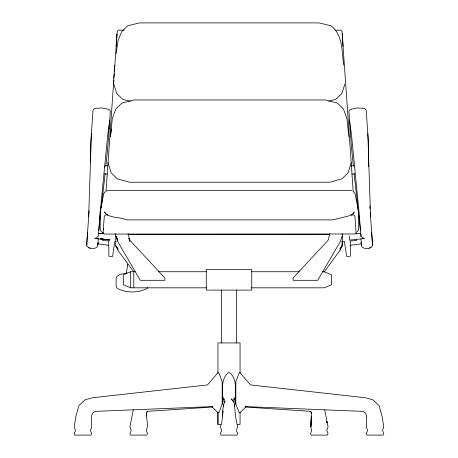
<?xml version="1.0" encoding="UTF-8"?>
<svg xmlns="http://www.w3.org/2000/svg" width="458" height="458" viewBox="0 0 458 458"><rect width="100%" height="100%" fill="white"/><g stroke="black" fill="none" stroke-linecap="round" stroke-linejoin="round"><path stroke-width="0.69" d="M217.939 373.098L217.939 342.939L240.061 342.939L240.061 373.087M90.575 162.516L90.747 143.314L93.014 110.401L93.438 109.376L94.829 108.34L101.991 107.974L104.115 108.38L108.993 109.456L110.04 110.567L110.292 111.603L108.025 144.522L105.918 165.722M88.68 216.371L91.394 133.61M116.16 46.487L116.87 34.201L116.664 38.73M87.547 232.584L86.671 245.122L86.946 246.204C89.384 249.112 94.514 249.45 97.302 246.896L97.88 244.984L98.252 238.83M98.413 236.093L98.579 233.357M116.424 42.697L116.544 40.71M89.081 210.697L86.671 245.122L87.123 244.051M98.562 233.654L99.712 217.138L107.75 134.795L109.662 120.66M102.724 238.595L102.592 240.519L108.718 240.948L108.884 256.234L112.559 256.491L114.849 241.377L116.212 241.469M103.039 234.084L104.292 216.147L105.523 214.922L107.67 214.922M105.987 191.931L113.813 80.024M113.956 77.98L114.26 73.601M114.403 71.603L117.214 31.39L118.33 30.171L124.038 30.171M342.246 34.195L342.275 33.806L343.071 46.487M114.781 65.351L113.739 78.169L113.739 84.072L116.819 93.615L122.864 99.346L130.427 101.35M98.785 230.397L100.457 213.577M232.801 400.916L231.342 398.878L234.021 402.53L234.53 404.849L235.452 416.053L237.599 426.804L236.374 430.491L237.599 433.566L236.986 435.1L221.014 435.1L220.401 433.566L221.626 430.491L220.401 426.804C223.916 418.749 221.059 408.359 225.216 400.916M105.145 173.496L101.55 205.321M97.777 244.812L98.041 242.391M222.548 416.053L223.161 410.734M233.752 402.09L234.284 397.916L233.872 399.908M101.184 208.075L101.367 206.695M341.903 244.566L342.298 241.772M111.512 128.921L110.395 136.719L112.319 118.479L115.777 109.107L121.828 103.056L133.816 99.97L325.415 99.97L337.403 103.056L343.448 109.107L346.912 118.479L348.836 136.805M116.109 53.603L118.032 40.859L121.49 31.98L127.542 25.82L139.53 22.9L319.083 22.9L331.071 25.82C343.214 35.037 341.571 51.783 343.832 65.294M127.564 265.262L126.334 273.632M329.869 233.528L328.14 240.227L293.143 277.983L293.143 280.302L317.72 280.302L340.426 241.389L342.298 235.95M133.284 409.818L129.952 426.804L131.206 430.491L129.952 433.566L130.576 435.1L146.852 435.1L147.482 433.566L146.228 430.491C149.142 424.749 145.678 418.331 146.692 412.274L146.583 416.053L146.508 413.448L147.361 411.467M105.844 213.794L104.435 212.008C109.136 218.706 119.698 216.554 126.402 219.874L332.394 219.874L348.097 216.124L351.297 214.773M354.36 212.008L352.878 214.098L351.223 215.083M351.2 162.653L348.126 172.723L342.074 178.775L329.703 182.238L129.522 182.238L117.151 178.775L111.105 172.723L108.025 162.653M344.874 84.072L341.8 93.615L335.748 99.346L328.873 101.172M342.298 233.683L342.298 245.494L339.836 249.204L341.605 246.662L342.298 244.801M108.746 128.767L109.164 127.811L108.718 128.761M234.233 406.183L235.269 403.864C234.359 393.439 238.601 380.924 229.973 372.783L228.027 372.783C219.365 380.896 223.676 393.468 222.737 403.864L223.767 406.183M147.768 287.372L147.207 288.345C138.31 293.166 126.156 293.166 117.259 288.345L116.132 286.399L116.132 278.052L117.259 276.105L120.013 274.451L126.906 273.014M341.605 246.662L342.298 245.494L339.836 250.583L323.978 272.229M354.034 212.455L353.061 213.794L351.887 214.447M105.134 191.799L103.72 193.7L100.222 211.642L100.222 230.076L101.642 231.857L103.302 232.836M357.16 231.857L358.574 230.076L358.574 211.642L355.076 193.7L353.668 191.799M98.035 236.357L96.856 237.593L94.972 238.578L109.748 239.826L104.979 239.299M104.224 167.055L105.409 165.859M360.978 238.83L361.351 244.984L361.923 246.896C364.717 249.45 369.841 249.112 372.285 246.204L372.554 245.122L370.293 212.77M356.101 232.864L354.876 233.981L104.355 234.072M369.331 248.179L371.049 247.429M135.196 271.743L130.696 271.726L123.322 274.834L123.322 284.727L130.696 287.819L206.529 287.819M106.794 190.322L352.002 190.322M349.872 245.379L361.436 243.805M361.19 236.357L362.375 237.593L364.253 238.578L349.494 240.112L349.208 235.853M94.972 238.578L98.167 238.555L96.804 238.406M351.899 174.103L354.721 173.903M341.657 241.566L344.382 241.377L346.672 256.491L350.347 256.234L350.507 240.948L356.639 240.519L356.542 239.156M350.971 165.945L353.645 165.767M146.841 411.381L212.918 407.013M355.414 233.557L360.354 233.362M335.187 30.171L340.895 30.171L342.017 31.39L353.238 191.931M350.845 214.928L353.708 214.928L354.933 216.147L356.187 234.084M128.051 234.399L329.749 234.399M158.737 271.743L206.529 271.743M251.471 271.743L299.263 271.743M322.804 271.743L324.23 271.743L331.603 274.834L331.603 284.727L324.23 287.819L251.471 287.819M208.722 290.103L206.266 290.103L206.266 269.459L251.734 269.459L251.734 290.103L249.278 290.103M209.34 290.103L248.66 290.103M217.934 412.721L218.804 412.721L219.622 411.038L222.176 403.864L222.176 381.646L218.804 372.783L217.934 372.783L207.491 384.932L92.413 397.767L85.114 399.788L78.839 405.719L76.017 416.053L74.207 426.804L75.45 430.491L74.207 433.566L74.831 435.1L91.005 435.1L91.629 433.566L90.381 430.491C93.758 424.95 89.007 417.478 93.243 412.429L95.218 411.381L212.352 406.59L211.756 406.59L217.934 412.721L217.939 424.348L220.871 424.348M237.13 424.348L240.061 424.348L240.061 412.246M103.874 233.609L98.281 233.431L103.869 233.695M98.167 233.368L103.811 233.654M105.58 165.767L107.59 165.899M245.082 407.013L311.148 411.381M104.504 173.903L107.332 174.103M362.421 238.406L364.253 238.578M100.892 238.853L103.617 239.15M100.21 238.858L109.731 240.112M97.439 243.776L108.655 245.282M88.182 247.429L89.894 248.179M353.822 165.859L354.612 166.655M133.604 271.657L118.164 250.583L115.702 245.494L115.702 233.683M116.756 247.085L118.164 249.204L116.092 246.662L115.702 245.494M128.984 238.32L129.86 240.227L164.857 277.983L164.857 280.302L140.28 280.302L117.574 241.389L116.406 236.305L117.38 239.574M117.574 240.227L115.702 235.95M310.639 411.467L311.492 413.448L311.308 412.274L311.056 426.804L311.417 416.053L310.518 426.804L311.772 430.491L310.518 433.566L311.148 435.1L327.424 435.1L328.048 433.566L326.794 430.491L328.048 426.804L324.716 409.818M372.102 244.051L372.554 245.122L371.678 232.584M128.887 238.303L129.86 241.389L128.131 233.528M107.498 214.773L107.578 215.083M103.434 228.496L103.714 229.836M224.128 399.908L223.716 397.916L224.254 402.09M349.569 120.66L351.481 134.795L359.513 217.138L360.669 233.654M361.19 242.391L361.522 245.894M353.313 165.722L351.206 144.522L348.933 111.603L349.191 110.567L350.233 109.456L355.116 108.38L357.24 107.974L364.402 108.34L365.793 109.376L366.211 110.401L368.484 143.314L368.69 166.781M354.086 173.496L360.44 230.397M369.812 205.86L370.007 208.625M361.053 234.364L361.144 235.693M342.372 36.108L342.538 38.867M360.646 233.357L360.852 236.775M367.837 133.61L370.545 216.371M236.374 290.103L236.374 342.939M221.626 290.103L221.626 342.939M217.939 412.337L217.939 424.348M133.77 271.743L133.77 287.819M130.696 271.743L130.696 287.819M127.564 264.203L127.564 265.463M366.429 416.053L366.371 426.804L367.619 430.491L366.371 433.566L366.995 435.1L383.169 435.1L383.793 433.566L382.55 430.491L383.793 426.804L381.983 416.053L379.161 405.719L372.886 399.788L365.593 397.767L250.509 384.932L240.072 372.783L239.196 372.783L235.818 381.646L235.818 403.864L239.196 412.721L240.072 412.721L246.244 406.59L245.648 406.59L362.788 411.381L364.757 412.429L365.965 414.089L366.429 416.053M350.513 128.761L350.067 127.811L350.479 128.767M326.972 422.774L326.789 421.429L326.978 422.774"/></g></svg>
